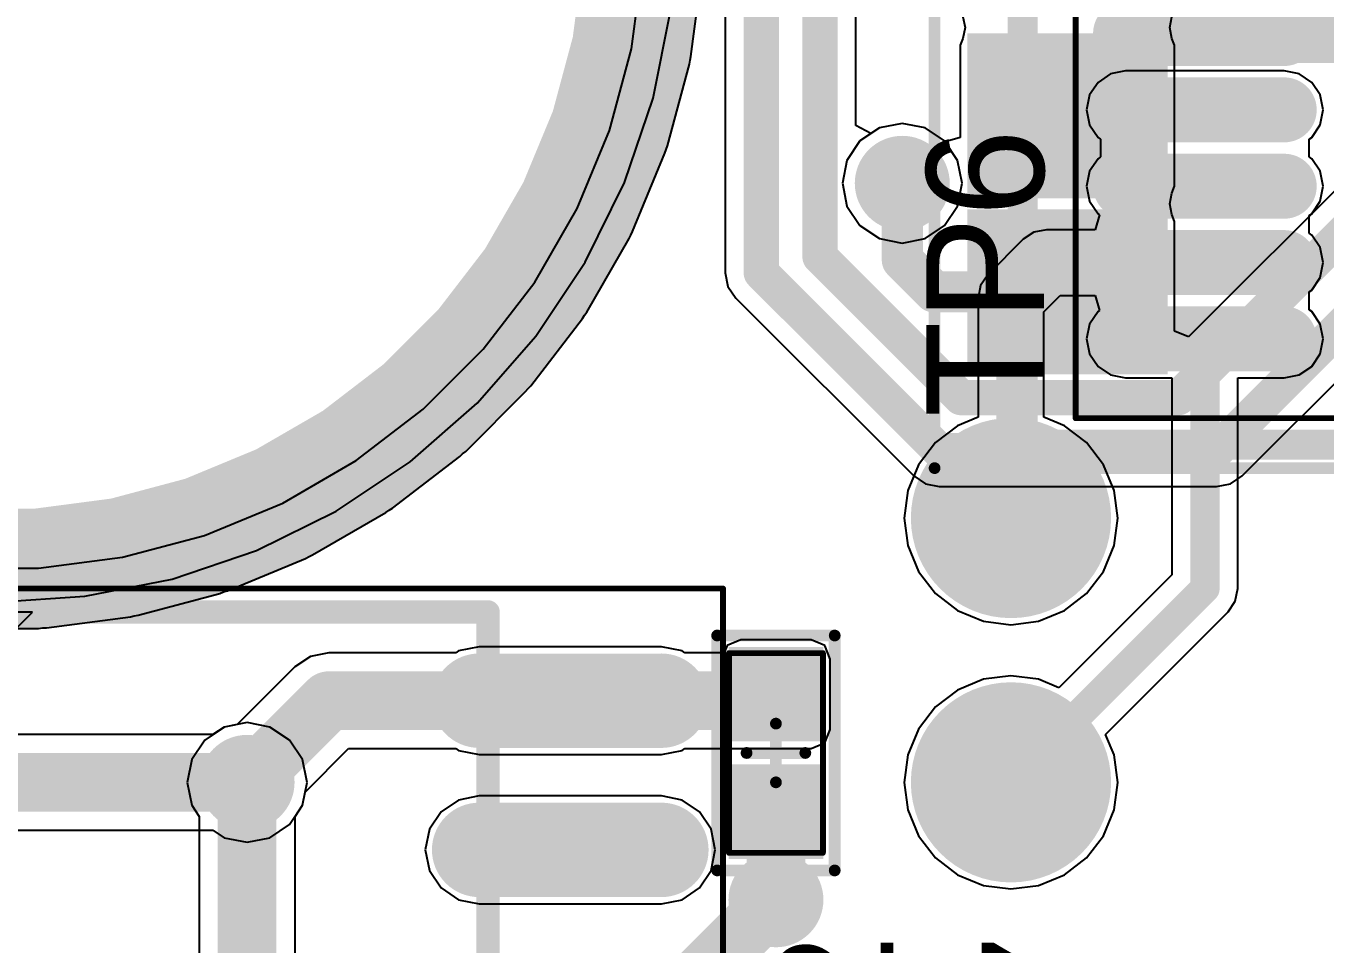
# Model space of a CAD drawing. Header units: millimetres. Extents: x 118 to 288, y 159 to 220.
# Drawn here: x 231.37 to 242.43, y 186.15 to 193.96 of the extents above; entities that cross this region are included whole.
import ezdxf

# ---------------------------------------------------------------- set-up
doc = ezdxf.new("R2010")
doc.units = ezdxf.units.MM
for name, color, linetype in [('BottomLayer', 5, 'Continuous'), ('BottomOverlay', 54, 'Continuous'), ('BottomPaste', 16, 'Continuous'), ('BottomSolder', 6, 'Continuous'), ('InternalPlane1', 76, 'Continuous'), ('InternalPlane2', 16, 'Continuous'), ('KeepOutLayer', 6, 'Continuous'), ('Mechanical1', 6, 'Continuous'), ('Mechanical15', 56, 'Continuous'), ('MultiLayer', 9, 'Continuous'), ('TopLayer', 1, 'Continuous'), ('TopOverlay', 2, 'Continuous'), ('TopPaste', 8, 'Continuous'), ('TopSolder', 216, 'Continuous'), ('ViaHoleLayer', 16, 'Continuous')]:
    doc.layers.add(name, color=color, linetype=linetype)

# ---------------------------------------------------------------- blocks, each defined once
blk = doc.blocks.new('0402__4')
at = {"layer": 'Mechanical15'}
for points, const_width in [([(0.4, 0.85), (-0.4, 0.85)], 0.05), ([(-0.4, 0.85), (-0.4, -0.85)], 0.05), ([(0.4, 0.85), (0.4, -0.85)], 0.05), ([(0, 0.25), (0, -0.25)], 0.1), ([(0.25, 0), (-0.25, 0)], 0.1), ([(0.4, -0.85), (-0.4, -0.85)], 0.05)]:
    blk.add_lwpolyline(points, dxfattribs=dict(at, const_width=const_width))
for points, const_width in [([(-0.412, 0.85, 1), (-0.387, 0.85, 1)], 0.025), ([(-0.412, 0.85, 1), (-0.387, 0.85, 1)], 0.025), ([(0.387, 0.85, 1), (0.412, 0.85, 1)], 0.025), ([(0.387, 0.85, 1), (0.412, 0.85, 1)], 0.025), ([(-0.025, 0.25, 1), (0.025, 0.25, 1)], 0.05), ([(-0.275, 0, 1), (-0.225, 0, 1)], 0.05), ([(0.225, 0, 1), (0.275, 0, 1)], 0.05), ([(-0.025, -0.25, 1), (0.025, -0.25, 1)], 0.05), ([(-0.412, -0.85, 1), (-0.387, -0.85, 1)], 0.025), ([(-0.412, -0.85, 1), (-0.387, -0.85, 1)], 0.025), ([(0.387, -0.85, 1), (0.412, -0.85, 1)], 0.025), ([(0.387, -0.85, 1), (0.412, -0.85, 1)], 0.025)]:
    blk.add_lwpolyline(points, format="xyb", close=True, dxfattribs=dict(at, const_width=const_width))
at = {"layer": 'TopLayer'}
for points in [[(0.3, 0.8), (-0.3, 0.8), (0.3, 0.2), (-0.3, 0.2)], [(0.3, -0.2), (-0.3, -0.2), (0.3, -0.8), (-0.3, -0.8)]]:
    blk.add_solid(points, dxfattribs=at)
at = {"layer": 'TopOverlay', "const_width": 0.1}
for points in [[(-0.5, 1), (-0.5, -1)], [(0.5, 1), (-0.5, 1)], [(0.5, 1), (0.5, -1)], [(0.5, -1), (-0.5, -1)]]:
    blk.add_lwpolyline(points, dxfattribs=at)
at = {"layer": 'TopOverlay', "const_width": 0.05}
for points in [[(-0.525, 1, 1), (-0.475, 1, 1)], [(-0.525, 1, 1), (-0.475, 1, 1)], [(0.475, 1, 1), (0.525, 1, 1)], [(0.475, 1, 1), (0.525, 1, 1)], [(-0.525, -1, 1), (-0.475, -1, 1)], [(-0.525, -1, 1), (-0.475, -1, 1)], [(0.475, -1, 1), (0.525, -1, 1)], [(0.475, -1, 1), (0.525, -1, 1)]]:
    blk.add_lwpolyline(points, format="xyb", close=True, dxfattribs=at)
at = {"layer": 'TopPaste'}
for points in [[(0.3, 0.8), (-0.3, 0.8), (0.3, 0.2), (-0.3, 0.2)], [(0.3, -0.2), (-0.3, -0.2), (0.3, -0.8), (-0.3, -0.8)]]:
    blk.add_solid(points, dxfattribs=at)
at = {"layer": 'TopSolder'}
for points in [[(0.402, 0.902), (-0.402, 0.902), (0.402, 0.098), (-0.402, 0.098)], [(0.402, -0.098), (-0.402, -0.098), (0.402, -0.902), (-0.402, -0.902)]]:
    blk.add_solid(points, dxfattribs=at)
blk = doc.blocks.new('SOIC16_6')
at = {"layer": 'Mechanical15', "const_width": 0.05}
for points in [[(-4.3, 5.4), (4.3, 5.4)], [(4.3, -5.4), (4.3, 5.4)]]:
    blk.add_lwpolyline(points, dxfattribs=at)
at = {"layer": 'Mechanical15', "const_width": 0.025}
blk.add_lwpolyline([(4.287, 5.4, 1), (4.312, 5.4, 1)], format="xyb", close=True, dxfattribs=at)
blk.add_lwpolyline([(4.287, 5.4, 1), (4.312, 5.4, 1)], format="xyb", close=True, dxfattribs=at)
at = {"layer": 'TopLayer', "const_width": 0.6}
for points in [[(2.225, 4.445), (3.775, 4.445)], [(2.225, 3.175), (3.775, 3.175)]]:
    blk.add_lwpolyline(points, dxfattribs=at)
at = {"layer": 'TopLayer', "const_width": 0.3}
for points in [[(2.075, 4.445, 1), (2.375, 4.445, 1)], [(3.625, 4.445, 1), (3.925, 4.445, 1)], [(2.075, 3.175, 1), (2.375, 3.175, 1)], [(3.625, 3.175, 1), (3.925, 3.175, 1)]]:
    blk.add_lwpolyline(points, format="xyb", close=True, dxfattribs=at)
at = {"layer": 'TopOverlay'}
for p, q in [((-1.575, 5.2), (-2.3, 5.2)), ((-2.3, 4.475), (-1.575, 5.2))]:
    blk.add_line(p, q, dxfattribs=at)
at = {"layer": 'TopOverlay', "const_width": 0.2}
for points in [[(-2.3, 5.2), (2.3, 5.2)], [(2.3, -5.2), (2.3, 5.2)]]:
    blk.add_lwpolyline(points, dxfattribs=at)
at = {"layer": 'TopOverlay', "const_width": 0.1}
blk.add_lwpolyline([(2.25, 5.2, 1), (2.35, 5.2, 1)], format="xyb", close=True, dxfattribs=at)
blk.add_lwpolyline([(2.25, 5.2, 1), (2.35, 5.2, 1)], format="xyb", close=True, dxfattribs=at)
at = {"layer": 'TopPaste', "const_width": 0.6}
for points in [[(2.225, 4.445), (3.775, 4.445)], [(2.225, 3.175), (3.775, 3.175)]]:
    blk.add_lwpolyline(points, dxfattribs=at)
at = {"layer": 'TopPaste', "const_width": 0.3}
for points in [[(2.075, 4.445, 1), (2.375, 4.445, 1)], [(3.625, 4.445, 1), (3.925, 4.445, 1)], [(2.075, 3.175, 1), (2.375, 3.175, 1)], [(3.625, 3.175, 1), (3.925, 3.175, 1)]]:
    blk.add_lwpolyline(points, format="xyb", close=True, dxfattribs=at)
at = {"layer": 'TopSolder', "const_width": 0.803}
for points in [[(2.225, 4.445), (3.775, 4.445)], [(2.225, 3.175), (3.775, 3.175)]]:
    blk.add_lwpolyline(points, dxfattribs=at)
at = {"layer": 'TopSolder', "const_width": 0.402}
for points in [[(2.024, 4.445, 1), (2.426, 4.445, 1)], [(3.574, 4.445, 1), (3.976, 4.445, 1)], [(2.024, 3.175, 1), (2.426, 3.175, 1)], [(3.574, 3.175, 1), (3.976, 3.175, 1)]]:
    blk.add_lwpolyline(points, format="xyb", close=True, dxfattribs=at)
blk = doc.blocks.new('HTSSOP28_103')
at = {"layer": 'Mechanical15', "const_width": 0.05}
for points in [[(-3.95, -4.9), (-3.95, 4.9)], [(-3.95, -4.9), (3.95, -4.9)]]:
    blk.add_lwpolyline(points, dxfattribs=at)
at = {"layer": 'Mechanical15', "const_width": 0.025}
blk.add_lwpolyline([(-3.962, -4.9, 1), (-3.937, -4.9, 1)], format="xyb", close=True, dxfattribs=at)
blk.add_lwpolyline([(-3.962, -4.9, 1), (-3.937, -4.9, 1)], format="xyb", close=True, dxfattribs=at)
at = {"layer": 'TopLayer', "const_width": 0.35}
for points in [[(-2.175, -1.625), (-3.525, -1.625)], [(-2.175, -2.275), (-3.525, -2.275)], [(-2.175, -2.925), (-3.525, -2.925)], [(-2.175, -3.575), (-3.525, -3.575)], [(-2.175, -4.225), (-3.525, -4.225)]]:
    blk.add_lwpolyline(points, dxfattribs=at)
at = {"layer": 'TopLayer', "const_width": 0.175}
for points in [[(-3.612, -1.625, 1), (-3.437, -1.625, 1)], [(-2.262, -1.625, 1), (-2.087, -1.625, 1)], [(-3.612, -2.275, 1), (-3.437, -2.275, 1)], [(-2.262, -2.275, 1), (-2.087, -2.275, 1)], [(-3.612, -2.925, 1), (-3.437, -2.925, 1)], [(-2.262, -2.925, 1), (-2.087, -2.925, 1)], [(-3.612, -3.575, 1), (-3.437, -3.575, 1)], [(-2.262, -3.575, 1), (-2.087, -3.575, 1)], [(-3.612, -4.225, 1), (-3.437, -4.225, 1)], [(-2.262, -4.225, 1), (-2.087, -4.225, 1)]]:
    blk.add_lwpolyline(points, format="xyb", close=True, dxfattribs=at)
at = {"layer": 'TopPaste', "const_width": 0.35}
for points in [[(-2.175, -1.625), (-3.525, -1.625)], [(-2.175, -2.275), (-3.525, -2.275)], [(-2.175, -2.925), (-3.525, -2.925)], [(-2.175, -3.575), (-3.525, -3.575)], [(-2.175, -4.225), (-3.525, -4.225)]]:
    blk.add_lwpolyline(points, dxfattribs=at)
at = {"layer": 'TopPaste', "const_width": 0.175}
for points in [[(-3.612, -1.625, 1), (-3.437, -1.625, 1)], [(-2.262, -1.625, 1), (-2.087, -1.625, 1)], [(-3.612, -2.275, 1), (-3.437, -2.275, 1)], [(-2.262, -2.275, 1), (-2.087, -2.275, 1)], [(-3.612, -2.925, 1), (-3.437, -2.925, 1)], [(-2.262, -2.925, 1), (-2.087, -2.925, 1)], [(-3.612, -3.575, 1), (-3.437, -3.575, 1)], [(-2.262, -3.575, 1), (-2.087, -3.575, 1)], [(-3.612, -4.225, 1), (-3.437, -4.225, 1)], [(-2.262, -4.225, 1), (-2.087, -4.225, 1)]]:
    blk.add_lwpolyline(points, format="xyb", close=True, dxfattribs=at)
at = {"layer": 'TopSolder', "const_width": 0.553}
for points in [[(-2.175, -1.625), (-3.525, -1.625)], [(-2.175, -2.275), (-3.525, -2.275)], [(-2.175, -2.925), (-3.525, -2.925)], [(-2.175, -3.575), (-3.525, -3.575)], [(-2.175, -4.225), (-3.525, -4.225)]]:
    blk.add_lwpolyline(points, dxfattribs=at)
at = {"layer": 'TopSolder', "const_width": 0.277}
for points in [[(-3.663, -1.625, 1), (-3.387, -1.625, 1)], [(-2.313, -1.625, 1), (-2.037, -1.625, 1)], [(-3.663, -2.275, 1), (-3.387, -2.275, 1)], [(-2.313, -2.275, 1), (-2.037, -2.275, 1)], [(-3.663, -2.925, 1), (-3.387, -2.925, 1)], [(-2.313, -2.925, 1), (-2.037, -2.925, 1)], [(-3.663, -3.575, 1), (-3.387, -3.575, 1)], [(-2.313, -3.575, 1), (-2.037, -3.575, 1)], [(-3.663, -4.225, 1), (-3.387, -4.225, 1)], [(-2.313, -4.225, 1), (-2.037, -4.225, 1)]]:
    blk.add_lwpolyline(points, format="xyb", close=True, dxfattribs=at)
blk = doc.blocks.new('SPBT2632C2A_B_124')
at = {"layer": 'BottomLayer'}
for points in [[(2.4, -7.12), (3.6, -7.12), (2.4, -5.62), (3.6, -5.62)], [(3.9, -7.12), (5.1, -7.12), (3.9, -5.62), (5.1, -5.62)]]:
    blk.add_solid(points, dxfattribs=at)
at = {"layer": 'BottomOverlay', "const_width": 0.254}
for points in [[(5.8, -6.75), (5.8, 6.75)], [(5.8, -6.75), (-5.8, -6.75)]]:
    blk.add_lwpolyline(points, dxfattribs=at)
at = {"layer": 'BottomOverlay', "const_width": 0.127}
blk.add_lwpolyline([(5.736, -6.75, 1), (5.863, -6.75, 1)], format="xyb", close=True, dxfattribs=at)
blk.add_lwpolyline([(5.736, -6.75, 1), (5.863, -6.75, 1)], format="xyb", close=True, dxfattribs=at)
at = {"layer": 'BottomPaste'}
for points in [[(2.4, -7.12), (3.6, -7.12), (2.4, -5.62), (3.6, -5.62)], [(3.9, -7.12), (5.1, -7.12), (3.9, -5.62), (5.1, -5.62)]]:
    blk.add_solid(points, dxfattribs=at)
at = {"layer": 'BottomSolder'}
for points in [[(2.298, -7.222), (3.702, -7.222), (2.298, -5.518), (3.702, -5.518)], [(3.798, -7.222), (5.202, -7.222), (3.798, -5.518), (5.202, -5.518)]]:
    blk.add_solid(points, dxfattribs=at)
at = {"layer": 'Mechanical15', "const_width": 0.1}
for points in [[(6, -7.5), (6, 7.5)], [(6, -7.5), (-6, -7.5)]]:
    blk.add_lwpolyline(points, dxfattribs=at)
at = {"layer": 'Mechanical15', "const_width": 0.05}
blk.add_lwpolyline([(5.975, -7.5, 1), (6.025, -7.5, 1)], format="xyb", close=True, dxfattribs=at)
blk.add_lwpolyline([(5.975, -7.5, 1), (6.025, -7.5, 1)], format="xyb", close=True, dxfattribs=at)
blk = doc.blocks.new('TP_P___P___142')
at = {"layer": 'TopLayer', "const_width": 0.75}
blk.add_lwpolyline([(-0.375, 0, 1), (0.375, 0, 1)], format="xyb", close=True, dxfattribs=at)
at = {"layer": 'TopPaste', "const_width": 0.75}
blk.add_lwpolyline([(-0.375, 0, 1), (0.375, 0, 1)], format="xyb", close=True, dxfattribs=at)
at = {"layer": 'TopSolder', "const_width": 0.852}
blk.add_lwpolyline([(-0.426, 0, 1), (0.426, 0, 1)], format="xyb", close=True, dxfattribs=at)
blk = doc.blocks.new('TP_P___P___143')
at = {"layer": 'TopLayer', "const_width": 0.75}
blk.add_lwpolyline([(-0.375, 0, 1), (0.375, 0, 1)], format="xyb", close=True, dxfattribs=at)
at = {"layer": 'TopPaste', "const_width": 0.75}
blk.add_lwpolyline([(-0.375, 0, 1), (0.375, 0, 1)], format="xyb", close=True, dxfattribs=at)
at = {"layer": 'TopSolder', "const_width": 0.852}
blk.add_lwpolyline([(-0.426, 0, 1), (0.426, 0, 1)], format="xyb", close=True, dxfattribs=at)

msp = doc.modelspace()

# ---------------------------------------------------------------- linework, layer by layer
at = {"layer": 'BottomLayer'}
for p, q in [((238.431, 193.116), (238.431, 198.536)), ((237.319, 198.273), (237.319, 191.864)), ((236.705, 193.349), (236.853, 194.091)), ((239.341, 194.042), (239.359, 193.95)), ((241.101, 193.95), (241.119, 194.042)), ((239.359, 193.95), (239.341, 193.858)), ((241.119, 193.858), (241.101, 193.95)), ((239.341, 193.858), (239.318, 193.8)), ((239.318, 193.8), (239.318, 193.016)), ((241.142, 193.8), (241.119, 193.858)), ((241.142, 192.6), (241.142, 193.8)), ((243.834, 193.891), (241.26, 191.317)), ((236.462, 192.632), (236.705, 193.349)), ((238.558, 193.048), (238.431, 193.116)), ((238.63, 193.096), (238.558, 193.048)), ((238.825, 193.135), (238.63, 193.096)), ((239.02, 193.096), (238.825, 193.135)), ((239.185, 192.985), (239.02, 193.096)), ((239.191, 192.978), (239.185, 192.985)), ((239.318, 193.016), (239.191, 192.978)), ((241.716, 190.134), (244.502, 192.919)), ((236.127, 191.953), (236.462, 192.632)), ((241.119, 192.542), (241.142, 192.6)), ((241.101, 192.45), (241.119, 192.542)), ((241.119, 192.358), (241.101, 192.45)), ((241.142, 192.3), (241.119, 192.358)), ((241.142, 191.366), (241.142, 192.3)), ((235.706, 191.324), (236.127, 191.953)), ((237.319, 191.864), (237.319, 191.864)), ((237.319, 191.864), (237.342, 191.747)), ((237.342, 191.747), (237.409, 191.647)), ((237.409, 191.647), (238.922, 190.134)), ((235.207, 190.754), (235.706, 191.324)), ((241.26, 191.317), (241.142, 191.366)), ((234.638, 190.255), (235.207, 190.754)), ((234.009, 189.835), (234.638, 190.255)), ((238.922, 190.134), (238.922, 190.134)), ((238.922, 190.134), (239.022, 190.067)), ((239.022, 190.067), (239.139, 190.044)), ((239.139, 190.044), (239.139, 190.044)), ((239.139, 190.044), (241.5, 190.044)), ((241.5, 190.044), (241.617, 190.067)), ((241.5, 190.044), (241.5, 190.044)), ((241.617, 190.067), (241.716, 190.134)), ((233.33, 189.5), (234.009, 189.835)), ((232.613, 189.256), (233.33, 189.5)), ((231.87, 189.109), (232.613, 189.256)), ((231.115, 189.059), (231.87, 189.109)), ((233.055, 187.996), (232.96, 187.933)), ((233.25, 188.035), (233.055, 187.996)), ((233.445, 187.996), (233.25, 188.035)), ((233.61, 187.885), (233.445, 187.996)), ((232.96, 187.933), (230.114, 187.933)), ((233.721, 187.72), (233.61, 187.885)), ((233.76, 187.525), (233.721, 187.72)), ((233.721, 187.33), (233.76, 187.525)), ((233.61, 187.165), (233.721, 187.33)), ((233.445, 187.054), (233.61, 187.165)), ((229.945, 187.117), (232.96, 187.117)), ((232.96, 187.117), (233.055, 187.054)), ((233.055, 187.054), (233.25, 187.015)), ((233.25, 187.015), (233.445, 187.054))]:
    msp.add_line(p, q, dxfattribs=at)
for points, const_width in [([(238.125, 192), (238.125, 198.536)], 0.3), ([(237.625, 191.864), (237.625, 198.4)], 0.3), ([(241.175, 190.8), (244.05, 193.675)], 0.3), ([(241.5, 190.35), (244.375, 193.225)], 0.3), ([(238.825, 191.972), (238.825, 192.625)], 0.35), ([(238.125, 192), (239.325, 190.8)], 0.3), ([(238.825, 191.972), (239.097, 191.7)], 0.35), ([(237.625, 191.864), (239.139, 190.35)], 0.3), ([(239.097, 191.7), (240.23, 191.7)], 0.35), ([(239.325, 190.8), (241.175, 190.8)], 0.3), ([(239.139, 190.35), (241.5, 190.35)], 0.3), ([(229.945, 187.525), (233.25, 187.525)], 0.5)]:
    msp.add_lwpolyline(points, dxfattribs=dict(at, const_width=const_width))
for points, const_width in [([(238.65, 192.625, 1), (239, 192.625, 1)], 0.35), ([(238.738, 192.625, 1), (238.913, 192.625, 1)], 0.175), ([(238.05, 192, 1), (238.2, 192, 1)], 0.15), ([(238.05, 192, 1), (238.2, 192, 1)], 0.15), ([(238.738, 191.972, 1), (238.913, 191.972, 1)], 0.175), ([(238.738, 191.972, 1), (238.913, 191.972, 1)], 0.175), ([(237.55, 191.864, 1), (237.7, 191.864, 1)], 0.15), ([(237.55, 191.864, 1), (237.7, 191.864, 1)], 0.15), ([(239.009, 191.7, 1), (239.184, 191.7, 1)], 0.175), ([(239.009, 191.7, 1), (239.184, 191.7, 1)], 0.175), ([(240.143, 191.7, 1), (240.318, 191.7, 1)], 0.175), ([(239.25, 190.8, 1), (239.4, 190.8, 1)], 0.15), ([(239.25, 190.8, 1), (239.4, 190.8, 1)], 0.15), ([(241.1, 190.8, 1), (241.25, 190.8, 1)], 0.15), ([(241.1, 190.8, 1), (241.25, 190.8, 1)], 0.15), ([(239.064, 190.35, 1), (239.214, 190.35, 1)], 0.15), ([(239.064, 190.35, 1), (239.214, 190.35, 1)], 0.15), ([(241.425, 190.35, 1), (241.575, 190.35, 1)], 0.15), ([(241.425, 190.35, 1), (241.575, 190.35, 1)], 0.15), ([(233.075, 187.525, 1), (233.425, 187.525, 1)], 0.35), ([(233.125, 187.525, 1), (233.375, 187.525, 1)], 0.25), ([(237.575, 186.525, 1), (237.925, 186.525, 1)], 0.35)]:
    msp.add_lwpolyline(points, format="xyb", close=True, dxfattribs=dict(at, const_width=const_width))
at = {"layer": 'InternalPlane1'}
for p, q in [((237.027, 193.705), (237.121, 194.42)), ((237.019, 193.672), (237.027, 193.705)), ((236.827, 192.943), (237.014, 193.639)), ((237.014, 193.639), (237.019, 193.672)), ((236.815, 192.912), (236.827, 192.943)), ((236.53, 192.214), (236.806, 192.88)), ((236.806, 192.88), (236.815, 192.912)), ((236.14, 191.529), (236.5, 192.154)), ((236.5, 192.154), (236.514, 192.184)), ((236.514, 192.184), (236.53, 192.214)), ((236.103, 191.474), (236.12, 191.502)), ((236.12, 191.502), (236.14, 191.529)), ((235.664, 190.902), (236.103, 191.474)), ((235.11, 190.342), (235.62, 190.852)), ((235.62, 190.852), (235.641, 190.877)), ((235.641, 190.877), (235.664, 190.902)), ((234.488, 189.859), (235.06, 190.298)), ((235.06, 190.298), (235.084, 190.321)), ((235.084, 190.321), (235.11, 190.342)), ((233.808, 189.461), (234.432, 189.822)), ((234.432, 189.822), (234.459, 189.841)), ((234.459, 189.841), (234.488, 189.859)), ((233.082, 189.156), (233.748, 189.432)), ((233.748, 189.432), (233.777, 189.447)), ((233.777, 189.447), (233.808, 189.461)), ((233.05, 189.146), (233.082, 189.156)), ((232.322, 188.948), (233.019, 189.134)), ((233.019, 189.134), (233.05, 189.146)), ((231.542, 188.841), (232.257, 188.935)), ((232.257, 188.935), (232.289, 188.942)), ((232.289, 188.942), (232.322, 188.948)), ((230.754, 188.836), (231.475, 188.836)), ((231.475, 188.836), (231.509, 188.84)), ((231.509, 188.84), (231.542, 188.841))]:
    msp.add_line(p, q, dxfattribs=at)
at = {"layer": 'InternalPlane1', "const_width": 1.016}
for points in [[(236.521, 193.771), (236.615, 194.486)], [(236.334, 193.075), (236.521, 193.771)], [(236.058, 192.409), (236.334, 193.075)], [(235.698, 191.784), (236.058, 192.409)], [(235.259, 191.213), (235.698, 191.784)], [(234.749, 190.703), (235.259, 191.213)], [(234.177, 190.264), (234.749, 190.703)], [(233.553, 189.903), (234.177, 190.264)], [(232.887, 189.627), (233.553, 189.903)], [(232.19, 189.441), (232.887, 189.627)], [(231.475, 189.347), (232.19, 189.441)], [(230.754, 189.347), (231.475, 189.347)]]:
    msp.add_lwpolyline(points, dxfattribs=at)
at = {"layer": 'InternalPlane1'}
for points, const_width in [([(236.267, 193.771, 1), (236.775, 193.771, 1)], 0.508), ([(236.267, 193.771, 1), (236.775, 193.771, 1)], 0.508), ([(236.08, 193.075, 1), (236.588, 193.075, 1)], 0.508), ([(236.08, 193.075, 1), (236.588, 193.075, 1)], 0.508), ([(238.623, 192.625, 1), (239.027, 192.625, 1)], 0.404), ([(235.804, 192.409, 1), (236.312, 192.409, 1)], 0.508), ([(235.804, 192.409, 1), (236.312, 192.409, 1)], 0.508), ([(235.444, 191.784, 1), (235.952, 191.784, 1)], 0.508), ([(235.444, 191.784, 1), (235.952, 191.784, 1)], 0.508), ([(235.005, 191.213, 1), (235.513, 191.213, 1)], 0.508), ([(235.005, 191.213, 1), (235.513, 191.213, 1)], 0.508), ([(234.495, 190.703, 1), (235.003, 190.703, 1)], 0.508), ([(234.495, 190.703, 1), (235.003, 190.703, 1)], 0.508), ([(233.923, 190.264, 1), (234.431, 190.264, 1)], 0.508), ([(233.923, 190.264, 1), (234.431, 190.264, 1)], 0.508), ([(233.299, 189.903, 1), (233.807, 189.903, 1)], 0.508), ([(233.299, 189.903, 1), (233.807, 189.903, 1)], 0.508), ([(232.633, 189.627, 1), (233.141, 189.627, 1)], 0.508), ([(232.633, 189.627, 1), (233.141, 189.627, 1)], 0.508), ([(231.936, 189.441, 1), (232.444, 189.441, 1)], 0.508), ([(231.936, 189.441, 1), (232.444, 189.441, 1)], 0.508), ([(231.221, 189.347, 1), (231.729, 189.347, 1)], 0.508), ([(231.221, 189.347, 1), (231.729, 189.347, 1)], 0.508), ([(233.048, 187.525, 1), (233.452, 187.525, 1)], 0.404)]:
    msp.add_lwpolyline(points, format="xyb", close=True, dxfattribs=dict(at, const_width=const_width))
at = {"layer": 'InternalPlane2'}
for p, q in [((237.027, 193.705), (237.121, 194.42)), ((237.019, 193.672), (237.027, 193.705)), ((236.827, 192.943), (237.014, 193.639)), ((237.014, 193.639), (237.019, 193.672)), ((236.815, 192.912), (236.827, 192.943)), ((236.53, 192.214), (236.806, 192.88)), ((236.806, 192.88), (236.815, 192.912)), ((236.14, 191.529), (236.5, 192.154)), ((236.5, 192.154), (236.514, 192.184)), ((236.514, 192.184), (236.53, 192.214)), ((236.103, 191.474), (236.12, 191.502)), ((236.12, 191.502), (236.14, 191.529)), ((235.664, 190.902), (236.103, 191.474)), ((235.11, 190.342), (235.62, 190.852)), ((235.62, 190.852), (235.641, 190.877)), ((235.641, 190.877), (235.664, 190.902)), ((234.488, 189.859), (235.06, 190.298)), ((235.06, 190.298), (235.084, 190.321)), ((235.084, 190.321), (235.11, 190.342)), ((233.808, 189.461), (234.432, 189.822)), ((234.432, 189.822), (234.459, 189.841)), ((234.459, 189.841), (234.488, 189.859)), ((233.082, 189.156), (233.748, 189.432)), ((233.748, 189.432), (233.777, 189.447)), ((233.777, 189.447), (233.808, 189.461)), ((233.05, 189.146), (233.082, 189.156)), ((232.322, 188.948), (233.019, 189.134)), ((233.019, 189.134), (233.05, 189.146)), ((231.542, 188.841), (232.257, 188.935)), ((232.257, 188.935), (232.289, 188.942)), ((232.289, 188.942), (232.322, 188.948)), ((230.754, 188.836), (231.475, 188.836)), ((231.475, 188.836), (231.509, 188.84)), ((231.509, 188.84), (231.542, 188.841))]:
    msp.add_line(p, q, dxfattribs=at)
at = {"layer": 'InternalPlane2', "const_width": 1.016}
for points in [[(236.521, 193.771), (236.615, 194.486)], [(236.334, 193.075), (236.521, 193.771)], [(236.058, 192.409), (236.334, 193.075)], [(235.698, 191.784), (236.058, 192.409)], [(235.259, 191.213), (235.698, 191.784)], [(234.749, 190.703), (235.259, 191.213)], [(234.177, 190.264), (234.749, 190.703)], [(233.553, 189.903), (234.177, 190.264)], [(232.887, 189.627), (233.553, 189.903)], [(232.19, 189.441), (232.887, 189.627)], [(231.475, 189.347), (232.19, 189.441)], [(230.754, 189.347), (231.475, 189.347)]]:
    msp.add_lwpolyline(points, dxfattribs=at)
at = {"layer": 'InternalPlane2'}
for points, const_width in [([(236.267, 193.771, 1), (236.775, 193.771, 1)], 0.508), ([(236.267, 193.771, 1), (236.775, 193.771, 1)], 0.508), ([(236.08, 193.075, 1), (236.588, 193.075, 1)], 0.508), ([(236.08, 193.075, 1), (236.588, 193.075, 1)], 0.508), ([(235.804, 192.409, 1), (236.312, 192.409, 1)], 0.508), ([(235.804, 192.409, 1), (236.312, 192.409, 1)], 0.508), ([(235.444, 191.784, 1), (235.952, 191.784, 1)], 0.508), ([(235.444, 191.784, 1), (235.952, 191.784, 1)], 0.508), ([(235.005, 191.213, 1), (235.513, 191.213, 1)], 0.508), ([(235.005, 191.213, 1), (235.513, 191.213, 1)], 0.508), ([(234.495, 190.703, 1), (235.003, 190.703, 1)], 0.508), ([(234.495, 190.703, 1), (235.003, 190.703, 1)], 0.508), ([(233.923, 190.264, 1), (234.431, 190.264, 1)], 0.508), ([(233.923, 190.264, 1), (234.431, 190.264, 1)], 0.508), ([(233.299, 189.903, 1), (233.807, 189.903, 1)], 0.508), ([(233.299, 189.903, 1), (233.807, 189.903, 1)], 0.508), ([(232.633, 189.627, 1), (233.141, 189.627, 1)], 0.508), ([(232.633, 189.627, 1), (233.141, 189.627, 1)], 0.508), ([(231.936, 189.441, 1), (232.444, 189.441, 1)], 0.508), ([(231.936, 189.441, 1), (232.444, 189.441, 1)], 0.508), ([(231.221, 189.347, 1), (231.729, 189.347, 1)], 0.508), ([(231.221, 189.347, 1), (231.729, 189.347, 1)], 0.508), ([(233.048, 187.525, 1), (233.452, 187.525, 1)], 0.404), ([(237.548, 186.525, 1), (237.952, 186.525, 1)], 0.404)]:
    msp.add_lwpolyline(points, format="xyb", close=True, dxfattribs=dict(at, const_width=const_width))
at = {"layer": 'KeepOutLayer', "const_width": 0.25}
msp.add_lwpolyline([(236.615, 194.847, 1), (225.615, 194.847, 1)], format="xyb", close=True, dxfattribs=at)
at = {"layer": 'Mechanical1', "const_width": 0.25}
msp.add_lwpolyline([(236.615, 194.847, 1), (225.615, 194.847, 1)], format="xyb", close=True, dxfattribs=at)
at = {"layer": 'MultiLayer'}
for p, q in [((236.521, 193.771), (236.615, 194.486)), ((236.334, 193.075), (236.521, 193.771)), ((236.058, 192.409), (236.334, 193.075)), ((235.698, 191.784), (236.058, 192.409)), ((235.259, 191.213), (235.698, 191.784)), ((234.749, 190.703), (235.259, 191.213)), ((234.177, 190.264), (234.749, 190.703)), ((233.553, 189.903), (234.177, 190.264)), ((232.887, 189.627), (233.553, 189.903)), ((232.19, 189.441), (232.887, 189.627)), ((231.475, 189.347), (232.19, 189.441)), ((231.115, 189.347), (231.475, 189.347))]:
    msp.add_line(p, q, dxfattribs=at)
at = {"layer": 'MultiLayer', "const_width": 0.35}
for points in [[(238.65, 192.625, 1), (239, 192.625, 1)], [(233.075, 187.525, 1), (233.425, 187.525, 1)], [(237.575, 186.525, 1), (237.925, 186.525, 1)]]:
    msp.add_lwpolyline(points, format="xyb", close=True, dxfattribs=at)
at = {"layer": 'TopLayer'}
for p, q in [((236.705, 193.349), (236.853, 194.091)), ((240.725, 193.581), (240.598, 193.556)), ((242.075, 193.581), (240.725, 193.581)), ((242.202, 193.556), (242.075, 193.581)), ((240.491, 193.484), (240.419, 193.377)), ((240.598, 193.556), (240.491, 193.484)), ((242.309, 193.484), (242.202, 193.556)), ((242.381, 193.377), (242.309, 193.484)), ((240.419, 193.377), (240.394, 193.25)), ((242.406, 193.25), (242.381, 193.377)), ((236.462, 192.632), (236.705, 193.349)), ((240.394, 193.25), (240.419, 193.123)), ((242.381, 193.123), (242.406, 193.25)), ((238.63, 193.096), (238.465, 192.985)), ((238.825, 193.135), (238.63, 193.096)), ((239.02, 193.096), (238.825, 193.135)), ((239.185, 192.985), (239.02, 193.096)), ((240.419, 193.123), (240.491, 193.016)), ((242.309, 193.016), (242.381, 193.123)), ((238.465, 192.985), (238.354, 192.82)), ((239.296, 192.82), (239.185, 192.985)), ((240.491, 193.016), (240.512, 193.001)), ((240.512, 193.001), (240.512, 192.849)), ((242.288, 193.001), (242.309, 193.016)), ((242.288, 192.849), (242.288, 193.001)), ((238.354, 192.82), (238.315, 192.625)), ((239.335, 192.625), (239.296, 192.82)), ((240.491, 192.834), (240.419, 192.727)), ((240.512, 192.849), (240.491, 192.834)), ((242.309, 192.834), (242.288, 192.849)), ((242.381, 192.727), (242.309, 192.834)), ((240.419, 192.727), (240.394, 192.6)), ((242.406, 192.6), (242.381, 192.727)), ((236.127, 191.953), (236.462, 192.632)), ((238.315, 192.625), (238.354, 192.43)), ((239.296, 192.43), (239.335, 192.625)), ((240.394, 192.6), (240.419, 192.473)), ((242.381, 192.473), (242.406, 192.6)), ((240.419, 192.473), (240.491, 192.366)), ((242.309, 192.366), (242.381, 192.473)), ((238.354, 192.43), (238.465, 192.265)), ((239.185, 192.265), (239.296, 192.43)), ((240.491, 192.366), (240.503, 192.357)), ((242.288, 192.351), (242.309, 192.366)), ((238.465, 192.265), (238.63, 192.154)), ((239.02, 192.154), (239.185, 192.265)), ((240.503, 192.357), (240.465, 192.23)), ((242.288, 192.199), (242.288, 192.351)), ((238.63, 192.154), (238.825, 192.115)), ((238.825, 192.115), (239.02, 192.154)), ((239.854, 192.148), (239.552, 191.846)), ((239.945, 192.209), (239.854, 192.148)), ((240.053, 192.23), (239.945, 192.209)), ((240.465, 192.23), (240.053, 192.23)), ((242.309, 192.184), (242.288, 192.199)), ((242.381, 192.077), (242.309, 192.184)), ((242.406, 191.95), (242.381, 192.077)), ((235.706, 191.324), (236.127, 191.953)), ((242.381, 191.823), (242.406, 191.95)), ((239.552, 191.846), (239.491, 191.755)), ((242.309, 191.716), (242.381, 191.823)), ((239.491, 191.755), (239.47, 191.647)), ((242.288, 191.701), (242.309, 191.716)), ((242.288, 191.549), (242.288, 191.701)), ((239.47, 191.647), (239.47, 190.633)), ((240.03, 191.531), (240.169, 191.67)), ((240.169, 191.67), (240.465, 191.67)), ((240.465, 191.67), (240.503, 191.543)), ((240.03, 190.633), (240.03, 191.531)), ((240.491, 191.534), (240.419, 191.427)), ((240.503, 191.543), (240.491, 191.534)), ((242.309, 191.534), (242.288, 191.549)), ((242.381, 191.427), (242.309, 191.534)), ((240.419, 191.427), (240.394, 191.3)), ((242.406, 191.3), (242.381, 191.427)), ((235.207, 190.754), (235.706, 191.324)), ((240.394, 191.3), (240.419, 191.173)), ((242.381, 191.173), (242.406, 191.3)), ((240.419, 191.173), (240.491, 191.066)), ((242.309, 191.066), (242.381, 191.173)), ((240.491, 191.066), (240.598, 190.994)), ((242.202, 190.994), (242.309, 191.066)), ((240.598, 190.994), (240.725, 190.969)), ((240.725, 190.969), (241.12, 190.969)), ((241.12, 190.969), (241.12, 189.291)), ((241.68, 189.175), (241.68, 190.969)), ((241.68, 190.969), (242.075, 190.969)), ((242.075, 190.969), (242.202, 190.994)), ((234.638, 190.255), (235.207, 190.754)), ((239.47, 190.633), (239.296, 190.561)), ((240.204, 190.561), (240.03, 190.633)), ((239.296, 190.561), (239.108, 190.417)), ((240.392, 190.417), (240.204, 190.561)), ((239.108, 190.417), (238.964, 190.229)), ((240.536, 190.229), (240.392, 190.417)), ((234.009, 189.835), (234.638, 190.255)), ((238.964, 190.229), (238.873, 190.01)), ((240.627, 190.01), (240.536, 190.229)), ((238.873, 190.01), (238.842, 189.775)), ((240.658, 189.775), (240.627, 190.01)), ((233.33, 189.5), (234.009, 189.835)), ((238.842, 189.775), (238.873, 189.54)), ((240.627, 189.54), (240.658, 189.775)), ((232.613, 189.256), (233.33, 189.5)), ((238.873, 189.54), (238.964, 189.321)), ((240.536, 189.321), (240.627, 189.54)), ((238.964, 189.321), (239.108, 189.133)), ((241.12, 189.291), (240.158, 188.33)), ((240.392, 189.133), (240.536, 189.321)), ((231.87, 189.109), (232.613, 189.256)), ((241.659, 189.068), (241.68, 189.175)), ((231.115, 189.059), (231.87, 189.109)), ((239.108, 189.133), (239.296, 188.989)), ((240.204, 188.989), (240.392, 189.133)), ((241.598, 188.977), (241.659, 189.068)), ((239.296, 188.989), (239.515, 188.898)), ((239.985, 188.898), (240.204, 188.989)), ((240.555, 187.933), (241.598, 188.977)), ((239.515, 188.898), (239.75, 188.867)), ((239.75, 188.867), (239.985, 188.898)), ((237.45, 188.737), (237.335, 188.69)), ((238.05, 188.737), (237.45, 188.737)), ((238.165, 188.69), (238.05, 188.737)), ((233.945, 188.628), (233.789, 188.597)), ((235.025, 188.628), (233.945, 188.628)), ((233.945, 188.628), (233.945, 188.628)), ((235.049, 188.644), (235.025, 188.628)), ((235.225, 188.679), (235.049, 188.644)), ((236.775, 188.679), (235.225, 188.679)), ((236.951, 188.644), (236.775, 188.679)), ((236.975, 188.628), (236.951, 188.644)), ((237.31, 188.628), (236.975, 188.628)), ((237.335, 188.69), (237.31, 188.628)), ((238.212, 188.575), (238.165, 188.69)), ((233.657, 188.508), (233.166, 188.018)), ((233.789, 188.597), (233.657, 188.508)), ((238.212, 187.975), (238.212, 188.575)), ((239.515, 188.402), (239.296, 188.311)), ((239.75, 188.433), (239.515, 188.402)), ((239.985, 188.402), (239.75, 188.433)), ((240.158, 188.33), (239.985, 188.402)), ((239.296, 188.311), (239.108, 188.167)), ((239.108, 188.167), (238.964, 187.979)), ((233.055, 187.996), (232.89, 187.885)), ((233.166, 188.018), (233.055, 187.996)), ((238.165, 187.86), (238.212, 187.975)), ((238.964, 187.979), (238.873, 187.76)), ((232.89, 187.885), (232.779, 187.72)), ((238.05, 187.813), (238.165, 187.86)), ((240.627, 187.76), (240.555, 187.933)), ((232.779, 187.72), (232.74, 187.525)), ((233.743, 187.441), (234.114, 187.812)), ((234.114, 187.812), (235.025, 187.812)), ((235.025, 187.812), (235.049, 187.796)), ((235.049, 187.796), (235.225, 187.761)), ((235.225, 187.761), (236.775, 187.761)), ((236.775, 187.761), (236.951, 187.796)), ((236.951, 187.796), (236.975, 187.812)), ((236.975, 187.812), (237.695, 187.812)), ((237.695, 187.812), (237.697, 187.813)), ((237.697, 187.813), (238.05, 187.813)), ((238.873, 187.76), (238.842, 187.525)), ((240.658, 187.525), (240.627, 187.76)), ((232.74, 187.525), (232.779, 187.33)), ((238.842, 187.525), (238.873, 187.29)), ((240.627, 187.29), (240.658, 187.525)), ((233.721, 187.33), (233.743, 187.441)), ((235.225, 187.409), (235.049, 187.374)), ((236.775, 187.409), (235.225, 187.409)), ((236.951, 187.374), (236.775, 187.409)), ((232.779, 187.33), (232.842, 187.235)), ((233.658, 187.235), (233.721, 187.33)), ((234.901, 187.274), (234.801, 187.126)), ((235.049, 187.374), (234.901, 187.274)), ((237.099, 187.274), (236.951, 187.374)), ((237.199, 187.126), (237.099, 187.274)), ((238.873, 187.29), (238.964, 187.071)), ((240.536, 187.071), (240.627, 187.29)), ((232.842, 187.235), (232.842, 178.758)), ((233.658, 178.758), (233.658, 187.235)), ((234.801, 187.126), (234.766, 186.95)), ((237.234, 186.95), (237.199, 187.126)), ((238.964, 187.071), (239.108, 186.883)), ((240.392, 186.883), (240.536, 187.071)), ((234.766, 186.95), (234.801, 186.774)), ((237.199, 186.774), (237.234, 186.95)), ((239.108, 186.883), (239.296, 186.739)), ((240.204, 186.739), (240.392, 186.883)), ((234.801, 186.774), (234.901, 186.626)), ((237.099, 186.626), (237.199, 186.774)), ((239.296, 186.739), (239.515, 186.648)), ((239.985, 186.648), (240.204, 186.739)), ((234.901, 186.626), (235.049, 186.526)), ((236.951, 186.526), (237.099, 186.626)), ((239.515, 186.648), (239.75, 186.617)), ((239.75, 186.617), (239.985, 186.648)), ((235.049, 186.526), (235.225, 186.491)), ((236.775, 186.491), (236.951, 186.526)), ((235.225, 186.491), (236.775, 186.491))]:
    msp.add_line(p, q, dxfattribs=at)
for points, const_width in [([(241.4, 193.9), (244.25, 193.9)], 0.5), ([(239.75, 191.647), (240.053, 191.95)], 0.25), ([(240.053, 191.95), (241.4, 191.95)], 0.25), ([(239.75, 189.775), (239.75, 191.647)], 0.25), ([(241.4, 189.175), (241.4, 191.3)], 0.25), ([(239.75, 187.525), (241.4, 189.175)], 0.25), ([(233.25, 187.525), (233.945, 188.22)], 0.5), ([(233.945, 188.22), (236, 188.22)], 0.5), ([(236, 188.22), (237.695, 188.22)], 0.5), ([(233.25, 178.35), (233.25, 187.525)], 0.5), ([(237.75, 186.525), (237.75, 187.275)], 0.5), ([(236.905, 185.68), (237.75, 186.525)], 0.5)]:
    msp.add_lwpolyline(points, dxfattribs=dict(at, const_width=const_width))
for points, const_width in [([(241.275, 193.9, 1), (241.525, 193.9, 1)], 0.25), ([(238.65, 192.625, 1), (239, 192.625, 1)], 0.35), ([(239.99, 191.95, 1), (240.115, 191.95, 1)], 0.125), ([(239.99, 191.95, 1), (240.115, 191.95, 1)], 0.125), ([(241.338, 191.95, 1), (241.463, 191.95, 1)], 0.125), ([(239.688, 191.647, 1), (239.812, 191.647, 1)], 0.125), ([(239.688, 191.647, 1), (239.812, 191.647, 1)], 0.125), ([(241.338, 191.3, 1), (241.463, 191.3, 1)], 0.125), ([(239.688, 189.775, 1), (239.812, 189.775, 1)], 0.125), ([(241.338, 189.175, 1), (241.463, 189.175, 1)], 0.125), ([(241.338, 189.175, 1), (241.463, 189.175, 1)], 0.125), ([(233.82, 188.22, 1), (234.07, 188.22, 1)], 0.25), ([(233.82, 188.22, 1), (234.07, 188.22, 1)], 0.25), ([(235.875, 188.22, 1), (236.125, 188.22, 1)], 0.25), ([(235.875, 188.22, 1), (236.125, 188.22, 1)], 0.25), ([(237.57, 188.22, 1), (237.82, 188.22, 1)], 0.25), ([(233.075, 187.525, 1), (233.425, 187.525, 1)], 0.35), ([(233.125, 187.525, 1), (233.375, 187.525, 1)], 0.25), ([(233.125, 187.525, 1), (233.375, 187.525, 1)], 0.25), ([(239.688, 187.525, 1), (239.812, 187.525, 1)], 0.125), ([(237.625, 187.275, 1), (237.875, 187.275, 1)], 0.25), ([(237.575, 186.525, 1), (237.925, 186.525, 1)], 0.35), ([(237.625, 186.525, 1), (237.875, 186.525, 1)], 0.25), ([(237.625, 186.525, 1), (237.875, 186.525, 1)], 0.25)]:
    msp.add_lwpolyline(points, format="xyb", close=True, dxfattribs=dict(at, const_width=const_width))
at = {"layer": 'ViaHoleLayer', "const_width": 0.15}
for points in [[(238.75, 192.625, 1), (238.9, 192.625, 1)], [(233.175, 187.525, 1), (233.325, 187.525, 1)], [(237.675, 186.525, 1), (237.825, 186.525, 1)]]:
    msp.add_lwpolyline(points, format="xyb", close=True, dxfattribs=at)

# ---------------------------------------------------------------- block references
for name, p, rotation in [('SPBT2632C2A_B_124', (246.6, 196.2), 270), ('TP_P___P___142', (239.75, 189.775), 90), ('0402__4', (237.75, 187.775), 180), ('TP_P___P___143', (239.75, 187.525), 90)]:
    msp.add_blockref(name, p, dxfattribs=dict(rotation=rotation))
for name, p in [('HTSSOP28_103', (244.25, 195.525)), ('SOIC16_6', (233, 183.775))]:
    msp.add_blockref(name, p)

# ---------------------------------------------------------------- texts
at = {"layer": 'TopOverlay'}
for s, p in [('TP6', (240.03, 190.633)), ('C32', (238.75, 183.775)), ('TP7', (240.5, 183.775))]:
    msp.add_text(s, height=1, rotation=90, dxfattribs=at).set_placement(p)

doc.saveas('drawing.dxf')
